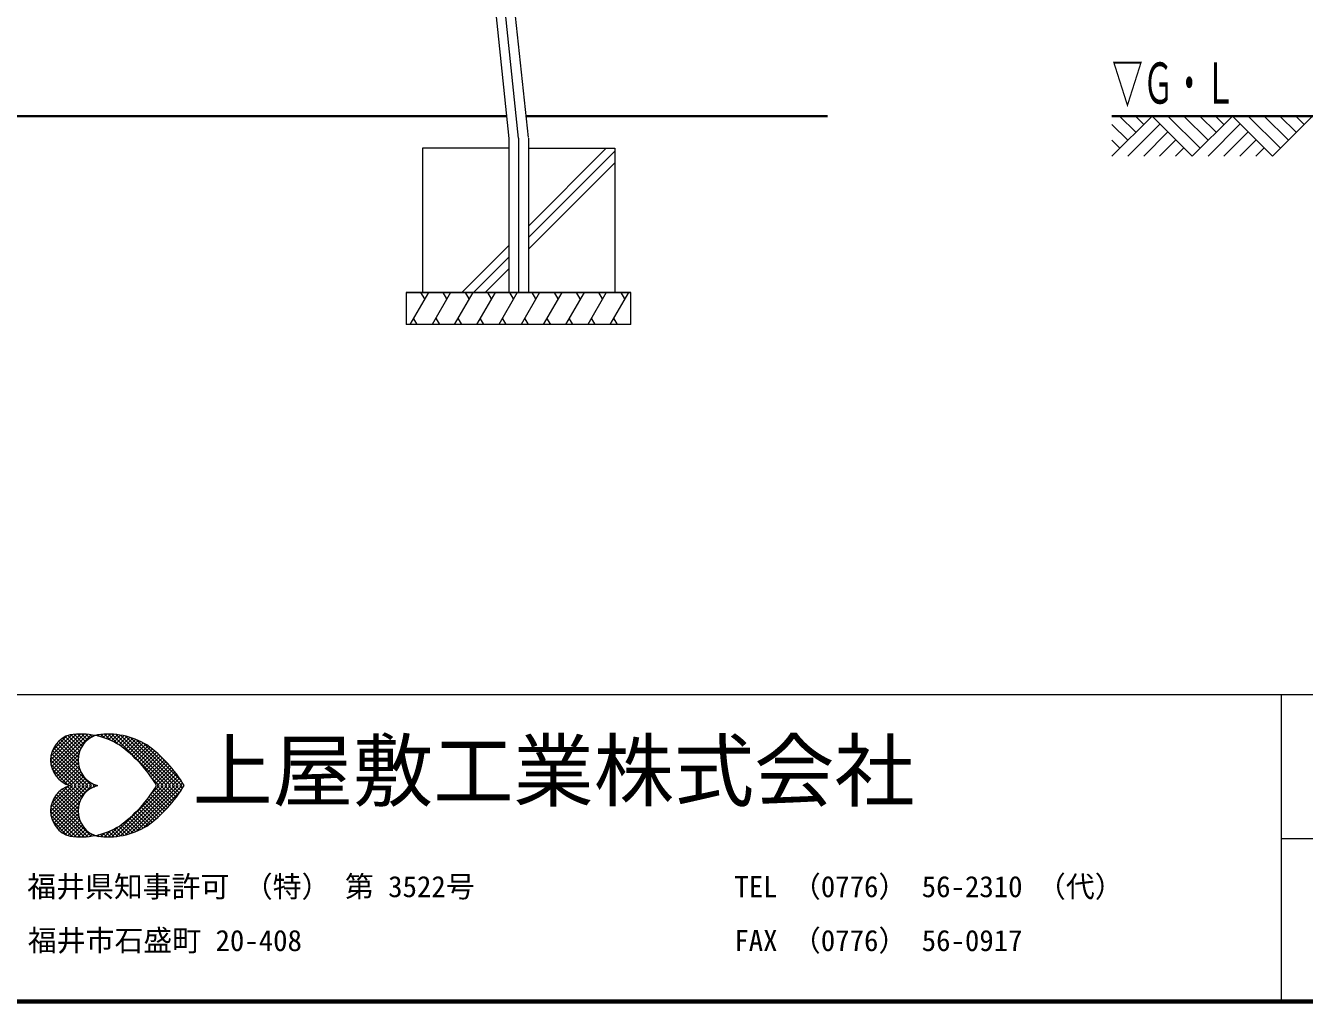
# Model space of a CAD drawing. Units: millimetres at full size, sheet at 1:50, with parts at other scales. Extents: x 750 to 20250, y 750 to 14100.
# Drawn here: x 7786 to 11770, y 750 to 3790 of the extents above; entities that cross this region are included whole.
import ezdxf
from ezdxf.enums import TextEntityAlignment as Align

# ---------------------------------------------------------------- set-up
doc = ezdxf.new("R2010")
doc.units = ezdxf.units.MM
doc.header["$LTSCALE"] = 50
doc.linetypes.add('CHAIN', pattern=[18.5, 12, -1.5, 3.5, -1.5])
for name, color, linetype, lineweight in [('D-BMK', 2, 'CHAIN', 13), ('D-STR', 1, 'Continuous', 13), ('D-STR-GL', 1, 'Continuous', 35), ('D-STR-STR1', 7, 'Continuous', 13), ('D-STR-TXT', 7, 'Continuous', 13), ('D-TTL', 7, 'Continuous', 70), ('D-TTL-FRAM', 7, 'Continuous', 13), ('D-TTL-TXT', 7, 'Continuous', 13)]:
    doc.layers.add(name, color=color, linetype=linetype, lineweight=lineweight)
doc.styles.add('ＭＳ ゴシック', font='')
doc.styles.get('ＭＳ ゴシック').set_extended_font_data('MS Gothic')

msp = doc.modelspace()

# ---------------------------------------------------------------- linework, layer by layer
at = {"layer": 'D-BMK'}
for q in [(9056.63, 5963.62), (9321.93, 2958.39), (9321.93, 2958.39)]:
    msp.add_line((9321.93, 3439.51), q, dxfattribs=at)
at = {"layer": 'D-STR'}
for p, q in [((9035.83, 5872.18), (9291.68, 3437.93)), ((9352.18, 3441.1), (9096, 5878.51)), ((9291.68, 3439.51), (9291.68, 2958.39)), ((9352.18, 3439.51), (9352.18, 2958.39)), ((9291.68, 3408.39), (9021.93, 3408.39)), ((9021.93, 3408.39), (9021.93, 2958.39)), ((9355.61, 3408.39), (9621.93, 3408.39)), ((9399.07, 3408.39), (9621.93, 3408.39)), ((9621.93, 3408.39), (9621.93, 2958.39)), ((8971.93, 2958.39), (9671.93, 2958.39)), ((8971.93, 2958.39), (8971.93, 2858.39)), ((9671.93, 2958.39), (8971.93, 2958.39)), ((9671.93, 2858.39), (9671.93, 2958.39)), ((9671.93, 2858.39), (8971.93, 2858.39))]:
    msp.add_line(p, q, dxfattribs=at)
at = {"layer": 'D-STR-GL'}
for p, q in [((9284.27, 3508.39), (6052.18, 3508.39)), ((10284.69, 3508.39), (9345.1, 3508.39)), ((11170.79, 3508.39), (13512.27, 3508.39))]:
    msp.add_line(p, q, dxfattribs=at)
at = {"layer": 'D-STR-STR1'}
for p, q in [((11170.79, 3383.39), (11295.79, 3508.39)), ((11194.28, 3508.39), (11245.03, 3457.64)), ((11243.78, 3508.39), (11269.78, 3482.39)), ((11295.79, 3508.39), (11420.79, 3383.39)), ((11345.28, 3508.39), (11445.54, 3408.14)), ((11394.78, 3508.39), (11470.28, 3432.89)), ((11420.79, 3383.39), (11545.79, 3508.39)), ((11444.28, 3508.39), (11495.03, 3457.64)), ((11493.78, 3508.39), (11519.78, 3482.39)), ((11545.79, 3508.39), (11670.79, 3383.39)), ((11595.28, 3508.39), (11695.54, 3408.14)), ((11644.78, 3508.39), (11720.28, 3432.89)), ((11670.79, 3383.39), (11795.79, 3508.39)), ((11694.28, 3508.39), (11745.03, 3457.64)), ((11743.78, 3508.39), (11769.78, 3482.39)), ((11170.79, 3482.39), (11220.28, 3432.89)), ((11220.28, 3383.39), (11320.54, 3483.64)), ((11470.28, 3383.39), (11570.54, 3483.64)), ((11170.79, 3432.89), (11195.54, 3408.14)), ((11269.78, 3383.39), (11345.28, 3458.89)), ((11319.28, 3383.39), (11370.03, 3434.15)), ((11519.78, 3383.39), (11595.28, 3458.89)), ((11569.28, 3383.39), (11620.03, 3434.15)), ((9352.18, 3165.64), (9594.92, 3408.39)), ((9352.18, 3129.39), (9621.93, 3399.14)), ((11368.78, 3383.39), (11394.78, 3409.4)), ((11618.78, 3383.39), (11644.78, 3409.4)), ((9352.18, 3093.14), (9621.93, 3362.89)), ((9144.92, 2958.39), (9291.68, 3105.14)), ((9181.17, 2958.39), (9291.68, 3068.89)), ((9217.42, 2958.39), (9291.68, 3032.64)), ((9040.73, 2958.39), (8982.99, 2858.39)), ((9029.18, 2938.39), (9017.63, 2958.39)), ((9110.01, 2958.39), (9052.27, 2858.39)), ((9098.46, 2938.39), (9086.91, 2958.39)), ((9179.29, 2958.39), (9121.55, 2858.39)), ((9167.74, 2938.39), (9156.2, 2958.39)), ((9248.57, 2958.39), (9190.84, 2858.39)), ((9237.02, 2938.39), (9225.48, 2958.39)), ((9317.85, 2958.39), (9260.12, 2858.39)), ((9306.31, 2938.39), (9294.76, 2958.39)), ((9387.14, 2958.39), (9329.4, 2858.39)), ((9375.59, 2938.39), (9364.04, 2958.39)), ((9456.42, 2958.39), (9398.68, 2858.39)), ((9444.87, 2938.39), (9433.32, 2958.39)), ((9525.7, 2958.39), (9467.96, 2858.39)), ((9514.15, 2938.39), (9502.61, 2958.39)), ((9594.98, 2958.39), (9537.25, 2858.39)), ((9583.43, 2938.39), (9571.89, 2958.39)), ((9664.26, 2958.39), (9606.53, 2858.39)), ((9652.72, 2938.39), (9641.17, 2958.39)), ((9006.08, 2858.39), (8994.54, 2878.39)), ((9063.82, 2878.39), (9075.37, 2858.39)), ((9144.65, 2858.39), (9133.1, 2878.39)), ((9213.93, 2858.39), (9202.38, 2878.39)), ((9283.21, 2858.39), (9271.67, 2878.39)), ((9352.49, 2858.39), (9340.95, 2878.39)), ((9421.78, 2858.39), (9410.23, 2878.39)), ((9491.06, 2858.39), (9479.51, 2878.39)), ((9560.34, 2858.39), (9548.79, 2878.39)), ((9629.62, 2858.39), (9618.08, 2878.39))]:
    msp.add_line(p, q, dxfattribs=at)
at = {"layer": 'D-TTL'}
msp.add_lwpolyline([(750, 750), (750, 14100), (20250, 14100), (20250, 750)], close=True, dxfattribs=at)
at = {"layer": 'D-TTL-FRAM'}
for p, q in [((750, 1706.1), (20250, 1706.1)), ((15948.06, 1256.1), (11698.06, 1256.1))]:
    msp.add_line(p, q, dxfattribs=at)
at = {"layer": 'D-TTL-TXT'}
for p, q in [((11698.06, 1706.1), (11698.06, 750)), ((7863.49, 1501.95), (7943.69, 1582.16)), ((7864.53, 1490.49), (7956.19, 1582.16)), ((7864.53, 1514.45), (7931.19, 1581.12)), ((7866.61, 1481.12), (7967.65, 1582.16)), ((7868.69, 1471.75), (7978.07, 1581.12)), ((7869.74, 1531.12), (7914.53, 1576.95)), ((7872.86, 1464.45), (7989.53, 1580.08)), ((7888.49, 1560.28), (7948.9, 1499.87)), ((7894.74, 1565.49), (7948.9, 1511.33)), ((7902.03, 1569.66), (7950.98, 1520.7)), ((7909.32, 1574.87), (7954.11, 1530.08)), ((7917.65, 1577.99), (7957.23, 1538.41)), ((7927.03, 1581.12), (7961.4, 1545.7)), ((7937.44, 1582.16), (7966.61, 1551.95)), ((7948.9, 1582.16), (7971.82, 1559.24)), ((7960.36, 1582.16), (7978.07, 1564.45)), ((7972.86, 1582.16), (7985.36, 1569.66)), ((7985.36, 1581.12), (7992.65, 1573.83)), ((7995.77, 1574.87), (7998.9, 1579.03)), ((7999.94, 1577.99), (8000.98, 1577.99)), ((8008.27, 1576.95), (8013.48, 1581.12)), ((8009.32, 1581.12), (8014.52, 1574.87)), ((8017.65, 1573.83), (8025.98, 1582.16)), ((8020.77, 1581.12), (8032.23, 1569.66)), ((8027.02, 1571.74), (8038.48, 1582.16)), ((8032.23, 1581.12), (8049.94, 1563.41)), ((8036.4, 1568.62), (8049.94, 1582.16)), ((8043.69, 1582.16), (8073.9, 1550.91)), ((8044.73, 1565.49), (8061.4, 1582.16)), ((8053.07, 1561.33), (8071.81, 1580.08)), ((8055.15, 1581.12), (8214.52, 1422.79)), ((8060.36, 1557.16), (8081.19, 1579.03)), ((8067.65, 1581.12), (8225.98, 1422.79)), ((8068.69, 1554.03), (8091.61, 1576.95)), ((8075.98, 1548.83), (8100.98, 1574.87)), ((8081.19, 1579.03), (8237.44, 1422.79)), ((8082.23, 1544.66), (8110.36, 1571.74)), ((8089.52, 1539.45), (8119.73, 1569.66)), ((8095.77, 1576.95), (8249.94, 1422.79)), ((8095.77, 1534.24), (8128.06, 1565.49)), ((8103.06, 1529.04), (8136.4, 1562.37)), ((8109.31, 1523.83), (8143.69, 1559.24)), ((8112.44, 1571.74), (8261.39, 1422.79)), ((8115.56, 1518.62), (8152.02, 1555.08)), ((8130.15, 1565.49), (8272.85, 1422.79)), ((7866.61, 1522.79), (7967.65, 1422.79)), ((7869.74, 1532.16), (7979.11, 1422.79)), ((7873.9, 1539.45), (7990.57, 1422.79)), ((7877.03, 1547.78), (7955.15, 1470.7)), ((7877.03, 1456.12), (7957.23, 1536.33)), ((7882.24, 1449.87), (7950.98, 1518.62)), ((7883.28, 1554.03), (7949.94, 1487.37)), ((8120.77, 1512.37), (8159.31, 1550.91)), ((8127.02, 1507.16), (8166.6, 1545.7)), ((8133.27, 1500.91), (8172.85, 1541.54)), ((8138.48, 1494.66), (8180.15, 1536.33)), ((8144.73, 1488.41), (8186.4, 1530.08)), ((8149.94, 1482.16), (8192.65, 1524.87)), ((8153.06, 1554.03), (8267.64, 1440.5)), ((8155.15, 1475.91), (8198.9, 1519.66)), ((8160.35, 1469.66), (8205.14, 1514.45)), ((8200.98, 1518.62), (8229.1, 1489.45)), ((7863.49, 1502.99), (7943.69, 1422.79)), ((7864.53, 1513.41), (7956.19, 1422.79)), ((7864.53, 1489.45), (7932.23, 1422.79)), ((7868.69, 1474.87), (7917.65, 1424.87)), ((7887.44, 1443.62), (7948.9, 1505.08)), ((7893.69, 1438.41), (7948.9, 1493.62)), ((7900.99, 1433.2), (7952.03, 1484.24)), ((7908.28, 1429.04), (7954.11, 1474.87)), ((8165.56, 1463.41), (8211.39, 1508.2)), ((8170.77, 1456.12), (8217.64, 1501.95)), ((8175.98, 1449.87), (8222.85, 1496.74)), ((8180.15, 1442.58), (8228.06, 1490.49)), ((8185.35, 1435.29), (8234.31, 1484.24)), ((8189.52, 1428), (8239.52, 1477.99)), ((7916.61, 1424.87), (7957.23, 1466.54)), ((7924.94, 1422.79), (7961.4, 1458.2)), ((7937.44, 1422.79), (7966.61, 1451.95)), ((7948.9, 1422.79), (7971.82, 1445.7)), ((7960.36, 1422.79), (7977.03, 1439.45)), ((8175.98, 1448.83), (8202.02, 1422.79)), ((8195.77, 1422.79), (8244.73, 1471.75)), ((8207.23, 1422.79), (8249.94, 1464.45)), ((8219.73, 1422.79), (8255.14, 1458.2)), ((8231.19, 1422.79), (8260.35, 1450.91)), ((8242.64, 1422.79), (8264.52, 1444.66)), ((8254.1, 1422.79), (8269.73, 1437.37)), ((7863.49, 1341.54), (7943.69, 1421.75)), ((7864.53, 1331.12), (7956.19, 1421.75)), ((7864.53, 1355.08), (7932.23, 1421.75)), ((7866.61, 1321.75), (7967.65, 1421.75)), ((7868.69, 1369.66), (7917.65, 1419.66)), ((7869.74, 1312.37), (7979.11, 1421.75)), ((7873.9, 1305.08), (7990.57, 1421.75)), ((7887.44, 1400.91), (7948.9, 1339.46)), ((7893.69, 1406.12), (7948.9, 1350.91)), ((7900.99, 1411.33), (7952.03, 1360.29)), ((7908.28, 1415.5), (7954.11, 1369.66)), ((7916.61, 1419.66), (7957.23, 1378)), ((7924.94, 1421.75), (7961.4, 1386.33)), ((7937.44, 1421.75), (7966.61, 1392.58)), ((7948.9, 1421.75), (7971.82, 1398.83)), ((7960.36, 1421.75), (7977.03, 1405.08)), ((7971.82, 1422.79), (7984.32, 1434.25)), ((7971.82, 1421.75), (7984.32, 1410.29)), ((7984.32, 1422.79), (7991.61, 1430.08)), ((7984.32, 1421.75), (7991.61, 1414.45)), ((7995.77, 1422.79), (7999.94, 1425.91)), ((7995.77, 1421.75), (7999.94, 1418.62)), ((7998.9, 1425.91), (8003.07, 1422.79)), ((7998.9, 1418.62), (8003.07, 1421.75)), ((8007.23, 1422.79), (8008.27, 1422.79)), ((8007.23, 1421.75), (8008.27, 1421.75)), ((8055.15, 1263.42), (8214.52, 1421.75)), ((8067.65, 1263.42), (8225.98, 1421.75)), ((8081.19, 1265.5), (8237.44, 1421.75)), ((8095.77, 1267.58), (8249.94, 1421.75)), ((8112.44, 1272.79), (8261.39, 1421.75)), ((8130.15, 1279.04), (8272.85, 1421.75)), ((8153.06, 1290.5), (8267.64, 1404.04)), ((8175.98, 1395.71), (8202.02, 1421.75)), ((8180.15, 1401.96), (8228.06, 1354.04)), ((8185.35, 1409.25), (8234.31, 1360.29)), ((8189.52, 1416.54), (8239.52, 1366.54)), ((8195.77, 1421.75), (8244.73, 1372.79)), ((8207.23, 1421.75), (8249.94, 1380.08)), ((8219.73, 1421.75), (8255.14, 1386.33)), ((8231.19, 1421.75), (8260.35, 1393.62)), ((8242.64, 1421.75), (8264.52, 1399.87)), ((8254.1, 1421.75), (8269.73, 1407.16)), ((8266.6, 1422.79), (8273.89, 1430.08)), ((8266.6, 1421.75), (8273.89, 1414.45)), ((8278.06, 1422.79), (8279.1, 1422.79)), ((8278.06, 1421.75), (8279.1, 1421.75)), ((7866.61, 1363.41), (7967.65, 1262.38)), ((7868.69, 1372.79), (7978.07, 1263.42)), ((7872.86, 1380.08), (7989.53, 1264.46)), ((7877.03, 1388.41), (7957.23, 1308.21)), ((7877.03, 1296.75), (7955.15, 1373.83)), ((7882.24, 1394.66), (7950.98, 1325.92)), ((7883.28, 1290.5), (7949.94, 1357.16)), ((8144.73, 1356.12), (8186.4, 1314.46)), ((8149.94, 1362.37), (8192.65, 1319.67)), ((8155.15, 1368.62), (8198.9, 1324.87)), ((8160.35, 1374.87), (8205.14, 1330.08)), ((8165.56, 1381.12), (8211.39, 1336.33)), ((8170.77, 1388.41), (8217.64, 1342.58)), ((8175.98, 1394.66), (8222.85, 1347.79)), ((8200.98, 1325.92), (8229.1, 1355.08)), ((7863.49, 1342.58), (7943.69, 1262.38)), ((7864.53, 1354.04), (7956.19, 1262.38)), ((7864.53, 1330.08), (7931.19, 1263.42)), ((7888.49, 1284.25), (7948.9, 1344.66)), ((7894.74, 1279.04), (7948.9, 1333.21)), ((7902.03, 1274.87), (7950.98, 1323.83)), ((8103.06, 1315.5), (8136.4, 1282.17)), ((8109.31, 1320.71), (8143.69, 1285.29)), ((8115.56, 1325.92), (8152.02, 1289.46)), ((8120.77, 1332.17), (8159.31, 1293.62)), ((8127.02, 1337.37), (8166.6, 1298.83)), ((8133.27, 1343.62), (8172.85, 1303)), ((8138.48, 1349.87), (8180.15, 1308.21)), ((7869.74, 1313.42), (7914.53, 1267.58)), ((7909.32, 1269.67), (7954.11, 1314.46)), ((7917.65, 1266.54), (7957.23, 1306.12)), ((7927.03, 1263.42), (7961.4, 1298.83)), ((7937.44, 1262.38), (7966.61, 1292.58)), ((7948.9, 1262.38), (7971.82, 1285.29)), ((7960.36, 1262.38), (7978.07, 1280.08)), ((8032.23, 1263.42), (8049.94, 1281.12)), ((8036.4, 1275.92), (8049.94, 1262.38)), ((8043.69, 1262.38), (8073.9, 1293.62)), ((8044.73, 1279.04), (8061.4, 1262.38)), ((8053.07, 1283.21), (8071.81, 1264.46)), ((8060.36, 1287.37), (8081.19, 1265.5)), ((8068.69, 1290.5), (8091.61, 1267.58)), ((8075.98, 1295.71), (8100.98, 1269.67)), ((8082.23, 1299.87), (8110.36, 1272.79)), ((8089.52, 1305.08), (8119.73, 1274.87)), ((8095.77, 1310.29), (8128.06, 1279.04)), ((7972.86, 1262.38), (7985.36, 1274.87)), ((7985.36, 1263.42), (7992.65, 1270.71)), ((7995.77, 1269.67), (7998.9, 1265.5)), ((7999.94, 1266.54), (8000.98, 1266.54)), ((8008.27, 1267.58), (8013.48, 1263.42)), ((8009.32, 1263.42), (8014.52, 1269.67)), ((8017.65, 1270.71), (8025.98, 1262.38)), ((8020.77, 1263.42), (8032.23, 1274.87)), ((8027.02, 1272.79), (8038.48, 1262.38))]:
    msp.add_line(p, q, dxfattribs=at)
for centre, radius, start, end in [((7945.55, 1501.73), 81.97, 105.2024, 254.7976), ((7955.93, 1348.05), 234.95, 58.71735, 97.79751), ((8031.13, 1501.73), 81.97, 105.2024, 254.7976), ((8041.51, 1348.05), 234.95, 58.71735, 97.79751), ((7834.99, 1209.6), 417.26, 30.69974, 54.3922), ((7920.57, 1209.6), 417.26, 30.69974, 54.3922), ((7945.55, 1343.53), 81.97, 105.2024, 254.7976), ((8031.13, 1343.53), 81.97, 105.2024, 254.7976), ((7834.99, 1635.66), 417.26, 305.6078, 329.30026), ((7920.57, 1635.66), 417.26, 305.6078, 329.30026), ((7955.93, 1497.21), 234.95, 262.20249, 301.28265), ((8041.51, 1497.21), 234.95, 262.20249, 301.28265)]:
    msp.add_arc(centre, radius, start, end, dxfattribs=at)

# ---------------------------------------------------------------- texts
at = {"layer": 'D-STR-TXT', "style": 'ＭＳ ゴシック', "width": 0.55}
msp.add_text('▽Ｇ・Ｌ', height=128.3, dxfattribs=at).set_placement((11170.79, 3508.39), align=Align.BOTTOM_LEFT)
at = {"layer": 'D-TTL-TXT', "style": 'ＭＳ ゴシック'}
for s, height, p in [('上屋敷工業株式会社', 183.3, (8305.66, 1322.05)), ('福井県知事許可 （特） 第 3522号', 65.98, (7790.73, 1054.95)), ('TEL （0776） 56-2310 （代）', 65.98, (9993.99, 1054.94)), ('福井市石盛町 20-408', 65.98, (7792.56, 887.03)), ('FAX （0776） 56-0917', 65.98, (9993.99, 887.03))]:
    msp.add_text(s, height=height, dxfattribs=at).set_placement(p, align=Align.BOTTOM_LEFT)

doc.saveas('drawing.dxf')
